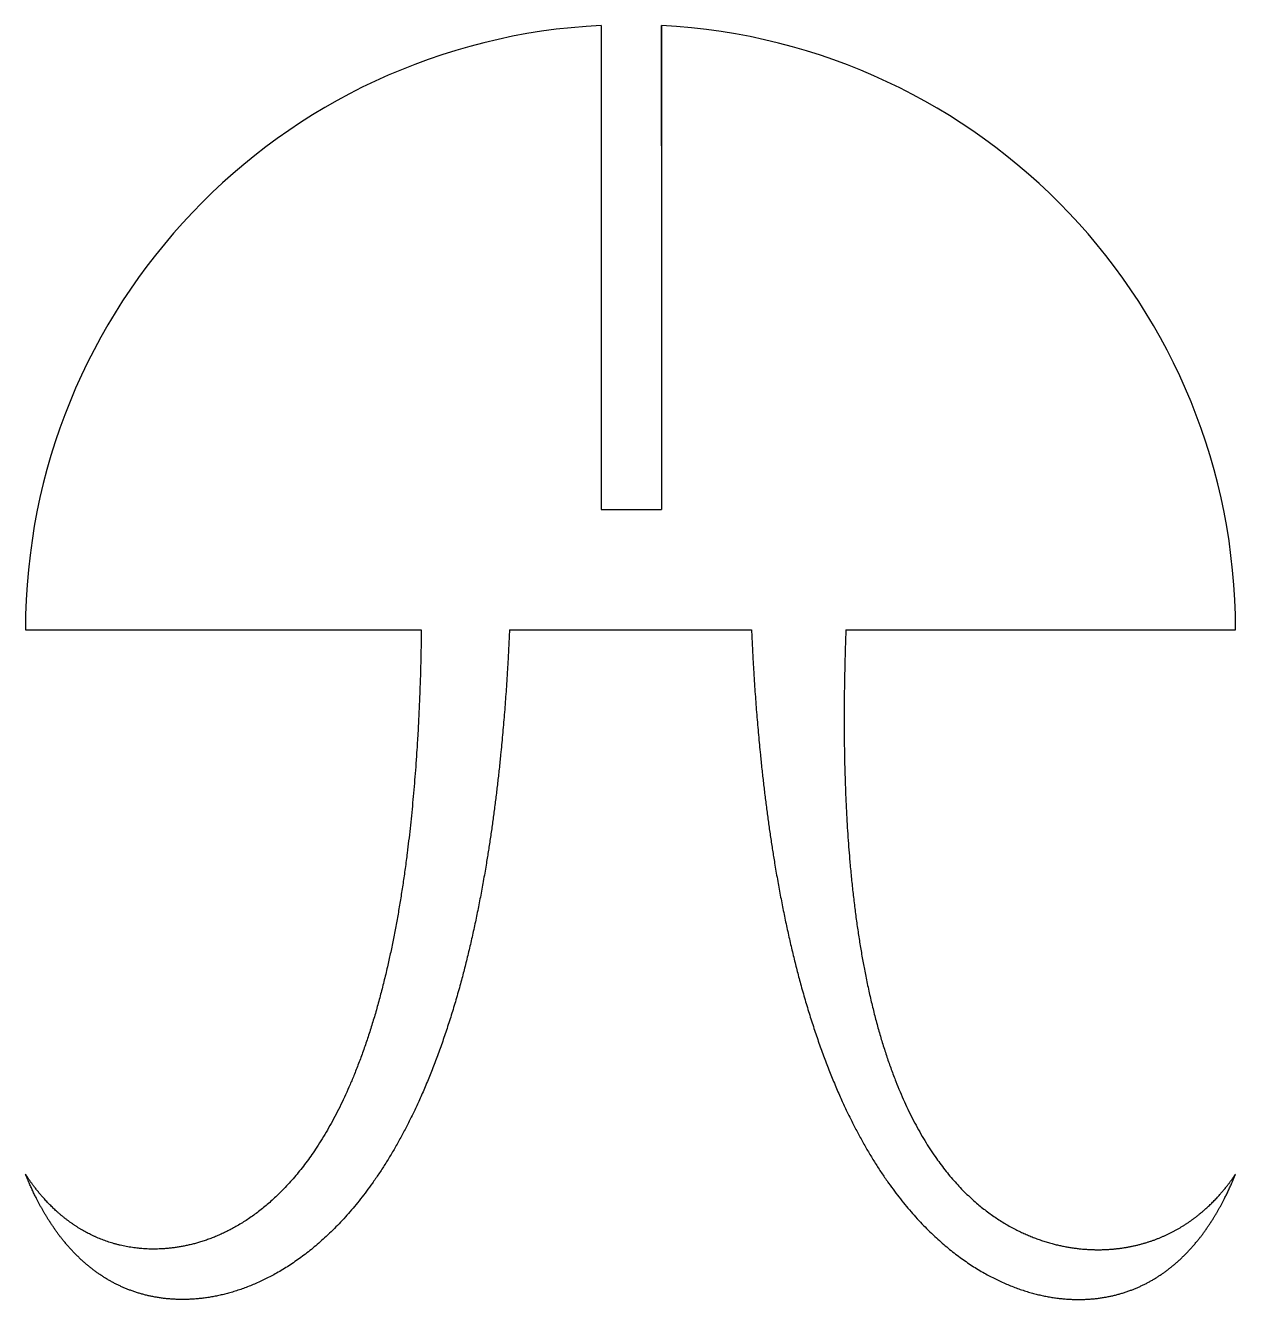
# Model space of a CAD drawing. Header units: millimetres. Extents: x 0 to 225, y -55 to 50.
# Drawn here: x 125 to 225, y -55.4 to 49.9 of the extents above; entities outside this region: 1.
import ezdxf

# ---------------------------------------------------------------- set-up
doc = ezdxf.new("R2010")
doc.units = ezdxf.units.MM
doc.header["$MEASUREMENT"] = 0
doc.layers.add('レーザー修正 v2_Sketch1', color=7, linetype='Continuous')

msp = doc.modelspace()

# ---------------------------------------------------------------- linework, layer by layer
at = {"layer": 'レーザー修正 v2_Sketch1'}
for p, q in [((172.57, 49.93, 10), (172.57, 49.94, 10)), ((172.57, 49.93, 10), (172.57, 9.93, 10)), ((177.57, 49.93, 10), (177.57, 9.93, 10)), ((177.57, 40, 10), (177.57, 49.93, 10)), ((172.57, 9.93, 10), (177.57, 9.93, 10)), ((125, 0, 10), (157.71, 0, 10)), ((165, 0, 10), (185, 0, 10)), ((172, 0, 10), (177, 0, 10)), ((173, 0, 10), (178, 0, 10)), ((192.8, 0, 10), (225, 0, 10))]:
    msp.add_line(p, q, dxfattribs=at)
for start, end in [(92.7856, 180), (0, 87.0536)]:
    msp.add_arc((175, 0, 10), 50, start, end, dxfattribs=at)
for points in [[(165, 0, 10), (164.91, -2.03, 10), (164.69, -6.02, 10), (164.21, -11.74, 10), (163.31, -18.87, 10), (161.72, -26.93, 10), (159.65, -34.09, 10), (157.11, -40.3, 10), (154.12, -45.5, 10), (150.72, -49.64, 10), (147.01, -52.7, 10), (143.13, -54.66, 10), (139.26, -55.54, 10), (135.59, -55.39, 10), (132.25, -54.25, 10), (129.34, -52.14, 10), (127.37, -49.73, 10), (126.11, -47.52, 10), (125.35, -45.87, 10), (125, -45, 10)], [(157.71, 0, 10), (157.69, -1.86, 10), (157.61, -5.51, 10), (157.36, -10.74, 10), (156.81, -17.27, 10), (155.72, -24.63, 10), (154.23, -31.17, 10), (152.33, -36.83, 10), (150.04, -41.59, 10), (147.38, -45.39, 10), (144.41, -48.24, 10), (141.25, -50.14, 10), (138.02, -51.15, 10), (134.87, -51.35, 10), (131.93, -50.81, 10), (129.27, -49.57, 10), (127.4, -48.05, 10), (126.14, -46.64, 10), (125.37, -45.57, 10), (125, -45, 10)], [(185, 0, 10), (185.09, -2.03, 10), (185.31, -6.02, 10), (185.79, -11.74, 10), (186.69, -18.87, 10), (188.28, -26.93, 10), (190.35, -34.09, 10), (192.89, -40.3, 10), (195.88, -45.5, 10), (199.28, -49.64, 10), (202.99, -52.7, 10), (206.87, -54.66, 10), (210.74, -55.54, 10), (214.41, -55.39, 10), (217.75, -54.25, 10), (220.66, -52.14, 10), (222.63, -49.73, 10), (223.89, -47.52, 10), (224.65, -45.87, 10), (225, -45, 10)], [(192.8, 0, 10), (192.73, -1.9, 10), (192.63, -5.63, 10), (192.61, -10.98, 10), (192.87, -17.62, 10), (193.67, -25.09, 10), (194.95, -31.69, 10), (196.73, -37.37, 10), (198.99, -42.09, 10), (201.68, -45.83, 10), (204.75, -48.57, 10), (208.07, -50.36, 10), (211.47, -51.27, 10), (214.78, -51.37, 10), (217.87, -50.76, 10), (220.63, -49.49, 10), (222.56, -47.99, 10), (223.84, -46.6, 10), (224.63, -45.55, 10), (225, -45, 10)]]:
    msp.add_open_spline(points, degree=5, dxfattribs=at)
msp.add_point((0, 0), dxfattribs=at)

doc.saveas('drawing.dxf')
